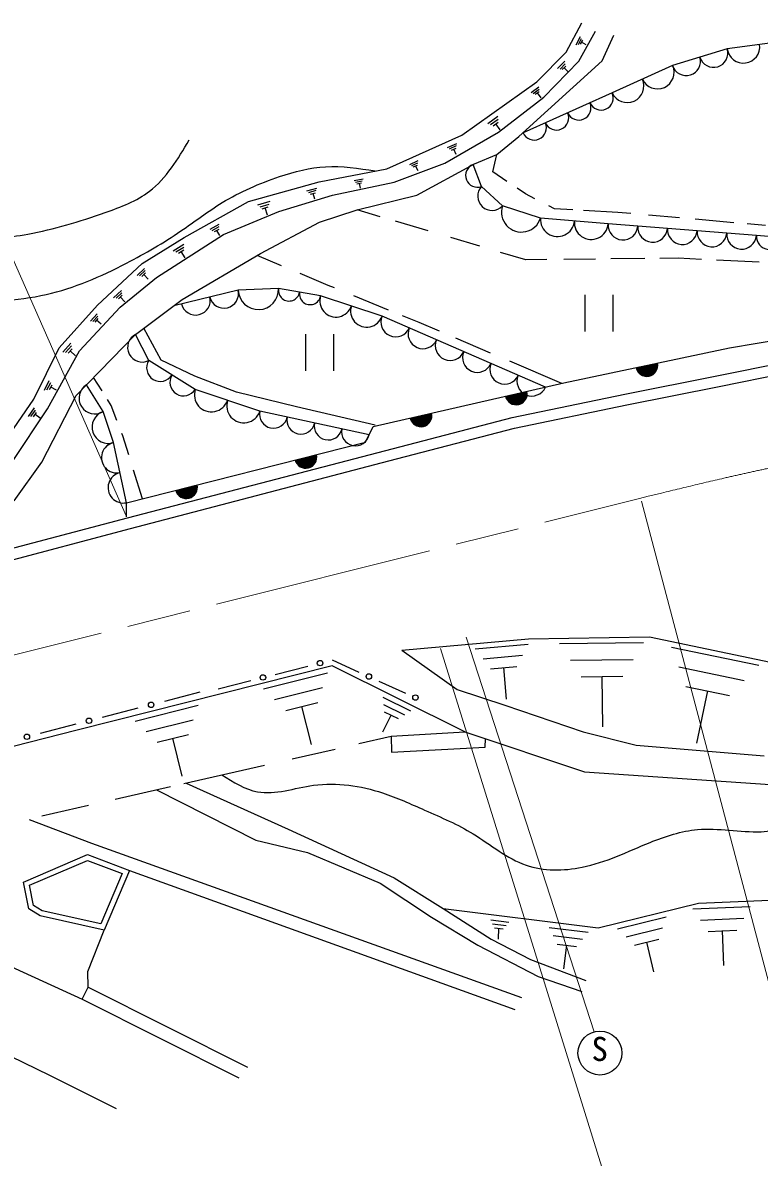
# Model space of a CAD drawing. Units: millimetres, scale not verified. Extents: x 40000 to 680000, y 20000 to 380000.
# Drawn here: x 272678 to 312946, y 254013 to 316035 of the extents above; entities that cross this region are included whole.
import ezdxf
from ezdxf.enums import TextEntityAlignment as Align

# ---------------------------------------------------------------- set-up
doc = ezdxf.new("R2010")
doc.units = ezdxf.units.MM
doc.header["$LTSCALE"] = 1000
doc.linetypes.add('CHAIN', pattern=[18.5, 12, -1.5, 3.5, -1.5])
for name, color, linetype, lineweight in [('M-BGD', 7, 'Continuous', 25), ('M-BGD-RSTR', 7, 'Continuous', 13), ('M-BMK', 2, 'CHAIN', 13), ('M-STR-STRC', 7, 'Continuous', 25)]:
    doc.layers.add(name, color=color, linetype=linetype, lineweight=lineweight)
doc.styles.add('ＭＳ ゴシック', font='')
doc.styles.get('ＭＳ ゴシック').set_extended_font_data('MS Gothic')

msp = doc.modelspace()

# ---------------------------------------------------------------- linework, layer by layer
at = {"layer": 'M-BGD'}
for p, q in [((302379, 314420), (303241, 316035)), ((302942, 314833), (303172, 315273)), ((303062, 314843), (303232, 315173)), ((303085, 313934), (303986, 315568)), ((303172, 314853), (303292, 315073)), ((304355, 313954), (304986, 315350)), ((314731, 315073), (311194, 314601)), ((303472, 314823), (303232, 314963)), ((311194, 314601), (308206, 313697)), ((299808, 309812), (304355, 313954)), ((300782, 312806), (302379, 314420)), ((301170, 311963), (303085, 313934)), ((301922, 313523), (302312, 313923)), ((302052, 313503), (302342, 313793)), ((302172, 313473), (302372, 313663)), ((302512, 313333), (302272, 313573)), ((308206, 313697), (304905, 312203)), ((296691, 309888), (300782, 312806)), ((304905, 312203), (300029, 310013)), ((300472, 312213), (300902, 312523)), ((300592, 312173), (300912, 312403)), ((300702, 312123), (300912, 312273)), ((301022, 311923), (300812, 312203)), ((298691, 310048), (301170, 311963)), ((298102, 310533), (298652, 310923)), ((298252, 310473), (298662, 310763)), ((298402, 310403), (298672, 310603)), ((298772, 310173), (298542, 310503)), ((292581, 308054), (296691, 309888)), ((295763, 308358), (298691, 310048)), ((298592, 308821), (299808, 309812)), ((295902, 309213), (296412, 309433)), ((296012, 309143), (296392, 309313)), ((296122, 309063), (296372, 309183)), ((296382, 308823), (296252, 309123)), ((292983, 307317), (295763, 308358)), ((293842, 308283), (294292, 308493)), ((293942, 308223), (294282, 308373)), ((294032, 308153), (294262, 308253)), ((294225, 306615), (297377, 308326)), ((297764, 307082), (297301, 308285)), ((297377, 308326), (298592, 308821)), ((298384, 307877), (298592, 308821)), ((288893, 307338), (292581, 308054)), ((294292, 307933), (294152, 308203)), ((299145, 307363), (298384, 307877)), ((285022, 306256), (288893, 307338)), ((289612, 306600), (292983, 307317)), ((290792, 307403), (291282, 307493)), ((290872, 307323), (291242, 307393)), ((290952, 307233), (291202, 307283)), ((291152, 306993), (291082, 307263)), ((298904, 306020), (297764, 307082)), ((286675, 305715), (289612, 306600)), ((288212, 306843), (288762, 306993)), ((288312, 306753), (288722, 306873)), ((288412, 306663), (288682, 306743)), ((288642, 306393), (288552, 306703)), ((290964, 305799), (294225, 306615)), ((300163, 306675), (299710, 306981)), ((300682, 306408), (300163, 306675)), ((281500, 304293), (285022, 306256)), ((285532, 306083), (286202, 306273)), ((285652, 305973), (286152, 306123)), ((285772, 305863), (286102, 305963)), ((286052, 305513), (285942, 305913)), ((288912, 305129), (290964, 305799)), ((292216, 305429), (290964, 305799)), ((300989, 305351), (298904, 306020)), ((301749, 305858), (301438, 306019)), ((302748, 305802), (301749, 305858)), ((283655, 304464), (286675, 305715)), ((294848, 304649), (293053, 305181)), ((304686, 305036), (300989, 305351)), ((305210, 305666), (303344, 305769)), ((305927, 305602), (305210, 305666)), ((308586, 305364), (306893, 305516)), ((311554, 305099), (309441, 305288)), ((282922, 304743), (283422, 305023)), ((283042, 304683), (283422, 304893)), ((283162, 304613), (283412, 304753)), ((283452, 304403), (283292, 304683)), ((285671, 303418), (288912, 305129)), ((312788, 304407), (304686, 305036)), ((313287, 304945), (312273, 305035)), ((279206, 302880), (281500, 304293)), ((280000, 302111), (283655, 304464)), ((280902, 303573), (281482, 303933)), ((297662, 303816), (296082, 304284)), ((324077, 303463), (312788, 304407)), ((281052, 303503), (281482, 303773)), ((281192, 303433), (281482, 303613)), ((281552, 303173), (281342, 303523)), ((281401, 300907), (285671, 303418)), ((286826, 302750), (285490, 303312)), ((300174, 303073), (298797, 303481)), ((276766, 300586), (279206, 302880)), ((301335, 303085), (300174, 303073)), ((303992, 303114), (302265, 303096)), ((306690, 303144), (304832, 303124)), ((308505, 303164), (307510, 303153)), ((309792, 303099), (308505, 303164)), ((312929, 302940), (310613, 303057)), ((278014, 300492), (280000, 302111)), ((278942, 302223), (279342, 302603)), ((279072, 302193), (279372, 302483)), ((279192, 302163), (279392, 302353)), ((279542, 302013), (279292, 302263)), ((289377, 301676), (287852, 302318)), ((286666, 301503), (284456, 301414)), ((288965, 301105), (286666, 301503)), ((289726, 301533), (289377, 301676)), ((277642, 301003), (278072, 301403)), ((277782, 300973), (278102, 301273)), ((277912, 300933), (278122, 301133)), ((278262, 300773), (278022, 301033)), ((278840, 298986), (281401, 300907)), ((284456, 301414), (280938, 300560)), ((292325, 299999), (288965, 301105)), ((292680, 300328), (290782, 301103)), ((303433, 299163), (303433, 301163)), ((304933, 301163), (304933, 299163)), ((274674, 298256), (276766, 300586)), ((275778, 298089), (278014, 300492)), ((276392, 299723), (276742, 300113)), ((276512, 299703), (276782, 299993)), ((276632, 299673), (276812, 299873)), ((276962, 299563), (276722, 299773)), ((301257, 296116), (292325, 299999)), ((294358, 299644), (293447, 300016)), ((295455, 299175), (294358, 299644)), ((311323, 298256), (320200, 299801)), ((275598, 295665), (278840, 298986)), ((279567, 297569), (278851, 298995)), ((280248, 297579), (279301, 299332)), ((288164, 297010), (288164, 299010)), ((289664, 299010), (289664, 297010)), ((274872, 298023), (275302, 298513)), ((275022, 298003), (275352, 298363)), ((298260, 297978), (296359, 298789)), ((273280, 295449), (274674, 298256)), ((274042, 294935), (275778, 298089)), ((275172, 297973), (275392, 298213)), ((275572, 297833), (275282, 298093)), ((302264, 296347), (311323, 298256)), ((310625, 296740), (316725, 297960)), ((282115, 295992), (279567, 297569)), ((282090, 296708), (280248, 297579)), ((302144, 296319), (299304, 297532)), ((310743, 296152), (316836, 297371)), ((273862, 295953), (274132, 296483)), ((277015, 295907), (276555, 296645)), ((284368, 295837), (282090, 296708)), ((305586, 295733), (310625, 296740)), ((274002, 295973), (274212, 296363)), ((274142, 295983), (274282, 296243)), ((274532, 295953), (274212, 296113)), ((277081, 294778), (276164, 296244)), ((285648, 294794), (282115, 295992)), ((291842, 293954), (302264, 296347)), ((305706, 295145), (310743, 296152)), ((270877, 291945), (273280, 295449)), ((273717, 292003), (275598, 295665)), ((277509, 295115), (277308, 295438)), ((287651, 295033), (284368, 295837)), ((299433, 294460), (305586, 295733)), ((272123, 292048), (274042, 294935)), ((272992, 294503), (273322, 294973)), ((273132, 294503), (273382, 294853)), ((273262, 294493), (273432, 294723)), ((273632, 294413), (273352, 294613)), ((277647, 293081), (277081, 294778)), ((277830, 294283), (277509, 295115)), ((291619, 293507), (285648, 294794)), ((291939, 294028), (287651, 295033)), ((299570, 293875), (305706, 295145)), ((292538, 292656), (299433, 294460)), ((278152, 293448), (278101, 293578)), ((278475, 292409), (278152, 293448)), ((291418, 293105), (291842, 293954)), ((292690, 292076), (299570, 293875)), ((278362, 289796), (277647, 293081)), ((278362, 289796), (291418, 293105)), ((278416, 288971), (292538, 292656)), ((272216, 289902), (273717, 292003)), ((278568, 288391), (292690, 292076)), ((279221, 290014), (278737, 291567)), ((278354, 289019), (278362, 289796)), ((263711, 285074), (278416, 288971)), ((263859, 284493), (278568, 288391)), ((293403, 281744), (300325, 282360)), ((300325, 282360), (306939, 282462)), ((306939, 282462), (334011, 276822)), ((293403, 281744), (296435, 279594)), ((297422, 281803), (300302, 282063)), ((302032, 282093), (306612, 282153)), ((308142, 281903), (312912, 280913)), ((289605, 281198), (291059, 280541)), ((297842, 281263), (299992, 281453)), ((302622, 281183), (306052, 281233)), ((289605, 280874), (275662, 277369)), ((285842, 279623), (289332, 280493)), ((286481, 280412), (288266, 280861)), ((296841, 277268), (289605, 280874)), ((298252, 280713), (299682, 280843)), ((299122, 279053), (298972, 280783)), ((308542, 280833), (312122, 280083)), ((283357, 279626), (285142, 280075)), ((292149, 280048), (293603, 279391)), ((303202, 280273), (305492, 280313)), ((304392, 277543), (304352, 280293)), ((308932, 279753), (311322, 279253)), ((282363, 279434), (280424, 278935)), ((286452, 279033), (289072, 279693)), ((292362, 279163), (293882, 278413)), ((296435, 279594), (299040, 278736)), ((309532, 276643), (310132, 279503)), ((278970, 278561), (277030, 278062)), ((278822, 277853), (282262, 278723)), ((287062, 278443), (288812, 278883)), ((288462, 276573), (287942, 278663)), ((292402, 278763), (293542, 278203)), ((299040, 278736), (303314, 277265)), ((279422, 277283), (282002, 277933)), ((292362, 277263), (292822, 278183)), ((292432, 278363), (293202, 277993)), ((275662, 277369), (256839, 272547)), ((275576, 277688), (273637, 277188)), ((295306, 277178), (296841, 277268)), ((296841, 277268), (303385, 275092)), ((303314, 277265), (306219, 276542)), ((280022, 276703), (281742, 277133)), ((281402, 274853), (280882, 276923)), ((291057, 276629), (292821, 277031)), ((292821, 277031), (295306, 277178)), ((292821, 277031), (292843, 276166)), ((297958, 276435), (297978, 276890)), ((287410, 275796), (289754, 276331)), ((292843, 276166), (297958, 276435)), ((306219, 276542), (313217, 275956)), ((281490, 274445), (285891, 275449)), ((303385, 275092), (315642, 274250)), ((277732, 273587), (280760, 274278)), ((281607, 274471), (287194, 271953)), ((279992, 274102), (285428, 271348)), ((273716, 272670), (276274, 273254)), ((273040, 272476), (276442, 271180)), ((287194, 271953), (292981, 269297)), ((276442, 271180), (299955, 262754)), ((285428, 271348), (288247, 270679)), ((272718, 269062), (276213, 270557)), ((276213, 270557), (278512, 269695)), ((288247, 270679), (292212, 269007)), ((273059, 268882), (276221, 270234)), ((276221, 270234), (278114, 269524)), ((278114, 269524), (276954, 266784)), ((278512, 269695), (277133, 266437)), ((278512, 269695), (299577, 262088)), ((292981, 269297), (295665, 267620)), ((273006, 267591), (272718, 269062)), ((273275, 267777), (273059, 268882)), ((292212, 269007), (295031, 267144)), ((309616, 267899), (313530, 268067)), ((273629, 267206), (273006, 267591)), ((273743, 267488), (273275, 267777)), ((276954, 266784), (273743, 267488)), ((295665, 267620), (304136, 266558)), ((295665, 267620), (298293, 265942)), ((304136, 266558), (309616, 267899)), ((309312, 267593), (312452, 267723)), ((277133, 266437), (273629, 267206)), ((295031, 267144), (297563, 265615)), ((298262, 266993), (299252, 266863)), ((298362, 266783), (299102, 266683)), ((305202, 266503), (307852, 267163)), ((309732, 266983), (312092, 267083)), ((257996, 266399), (274143, 258499)), ((276242, 264162), (277133, 266437)), ((298462, 266563), (298952, 266503)), ((298682, 265943), (298712, 266533)), ((301462, 266583), (303592, 266323)), ((301682, 266133), (303272, 265933)), ((305672, 266063), (307652, 266553)), ((310152, 266363), (311722, 266433)), ((311012, 264493), (310942, 266403)), ((297563, 265615), (300859, 263895)), ((298293, 265942), (300446, 264824)), ((301892, 265673), (302952, 265533)), ((302262, 264323), (302422, 265603)), ((306132, 265613), (307452, 265933)), ((307182, 264153), (306792, 265773)), ((271633, 264628), (275931, 262659)), ((300446, 264824), (303465, 263678)), ((276253, 263321), (276242, 264162)), ((300859, 263895), (303248, 263083)), ((275931, 262659), (276253, 263321)), ((276253, 263321), (284973, 258936)), ((275931, 262659), (284497, 258352)), ((274143, 258499), (277797, 256672))]:
    msp.add_line(p, q, dxfattribs=at)
for centre in [(288935, 281029), (285811, 280243), (291604, 280295), (294148, 279145), (279697, 278748), (276303, 277875), (272909, 277001)]:
    msp.add_circle(centre, 150, dxfattribs=at)
for centre, radius, start, end in [((310447, 314375), 780, 196.83747, 16.83747), ((312078, 314719), 892, 187.59464, 7.59464), ((308953, 313923), 780, 196.83747, 16.83747), ((307381, 313324), 906, 204.34109, 24.34109), ((305730, 312577), 906, 204.34109, 24.34109), ((304295, 311930), 668, 204.19134, 24.19134), ((303076, 311382), 668, 204.19134, 24.19134), ((301857, 310834), 668, 204.19134, 24.19134), ((300638, 310287), 668, 204.19134, 24.19134), ((297532, 307683), 644, 111.04544, 291.04544), ((298334, 306551), 779, 137.04541, 317.04541), ((299946, 305685), 1095, 162.21611, 342.21611), ((301913, 305272), 928, 175.13549, 355.13549), ((303762, 305115), 928, 175.13549, 355.13549), ((305496, 304973), 813, 175.55876, 355.55876), ((307117, 304848), 813, 175.55876, 355.55876), ((308737, 304722), 813, 175.55876, 355.55876), ((310358, 304596), 813, 175.55876, 355.55876), ((311978, 304470), 813, 175.55876, 355.55876), ((313494, 304348), 708, 175.21984, 355.21984), ((285561, 301458), 1106, 182.29061, 2.29061), ((287241, 301403), 583, 170.1807, 350.1807), ((282135, 300850), 796, 193.65042, 13.65042), ((283682, 301226), 796, 193.65042, 13.65042), ((288390, 301204), 583, 170.1807, 350.1807), ((289805, 300828), 884, 161.79152, 341.79152), ((291485, 300276), 884, 161.79152, 341.79152), ((293069, 299676), 812, 156.49843, 336.49843), ((279209, 298282), 798, 116.68777, 296.68777), ((294558, 299028), 812, 156.49843, 336.49843), ((296047, 298381), 812, 156.49843, 336.49843), ((297535, 297734), 812, 156.49843, 336.49843), ((280204, 297175), 749, 148.24052, 328.24052), ((299024, 297087), 812, 156.49843, 336.49843), ((306794, 297301), 600, 191.89832, 11.89832), ((306794, 297301), 550, 191.89832, 11.89832), ((306794, 297301), 500, 191.89832, 11.89832), ((306794, 297301), 450, 191.89832, 11.89832), ((306794, 297301), 400, 191.89832, 11.89832), ((306794, 297301), 350, 191.89832, 11.89832), ((306794, 297301), 300, 191.89832, 11.89832), ((306794, 297301), 250, 191.89832, 11.89832), ((306794, 297301), 200, 191.89832, 11.89832), ((306794, 297301), 150, 191.89832, 11.89832), ((306794, 297301), 100, 191.89832, 11.89832), ((306794, 297301), 50, 191.89832, 11.89832), ((281478, 296386), 749, 148.24052, 328.24052), ((300512, 296439), 812, 156.49843, 336.49843), ((276622, 295511), 865, 122.04375, 302.04375), ((282998, 295693), 933, 161.27047, 341.27047), ((299659, 295749), 600, 192.93378, 12.93378), ((299659, 295749), 550, 192.93378, 12.93378), ((299659, 295749), 500, 192.93378, 12.93378), ((299659, 295749), 450, 192.93378, 12.93378), ((284765, 295094), 933, 161.27047, 341.27047), ((299659, 295749), 400, 192.93378, 12.93378), ((299659, 295749), 350, 192.93378, 12.93378), ((299659, 295749), 300, 192.93378, 12.93378), ((299659, 295749), 250, 192.93378, 12.93378), ((299659, 295749), 200, 192.93378, 12.93378), ((299659, 295749), 150, 192.93378, 12.93378), ((299659, 295749), 100, 192.93378, 12.93378), ((299659, 295749), 50, 192.93378, 12.93378), ((277364, 293929), 895, 108.43495, 288.43495), ((286394, 294633), 764, 167.83528, 347.83528), ((294448, 294552), 600, 192.93378, 12.93378), ((294448, 294552), 550, 192.93378, 12.93378), ((294448, 294552), 500, 192.93378, 12.93378), ((294448, 294552), 450, 192.93378, 12.93378), ((294448, 294552), 400, 192.93378, 12.93378), ((294448, 294552), 350, 192.93378, 12.93378), ((294448, 294552), 300, 192.93378, 12.93378), ((294448, 294552), 250, 192.93378, 12.93378), ((287887, 294311), 764, 167.83528, 347.83528), ((289380, 293990), 764, 167.83528, 347.83528), ((294448, 294552), 200, 192.93378, 12.93378), ((294448, 294552), 150, 192.93378, 12.93378), ((294448, 294552), 100, 192.93378, 12.93378), ((294448, 294552), 50, 192.93378, 12.93378), ((290873, 293668), 764, 167.83528, 347.83528), ((277826, 292259), 840, 102.28235, 282.28235), ((288154, 292278), 600, 194.22205, 14.22205), ((288154, 292278), 550, 194.22205, 14.22205), ((288154, 292278), 500, 194.22205, 14.22205), ((288154, 292278), 450, 194.22205, 14.22205), ((288154, 292278), 400, 194.22205, 14.22205), ((288154, 292278), 350, 194.22205, 14.22205), ((288154, 292278), 300, 194.22205, 14.22205), ((288154, 292278), 250, 194.22205, 14.22205), ((288154, 292278), 200, 194.22205, 14.22205), ((288154, 292278), 150, 194.22205, 14.22205), ((288154, 292278), 100, 194.22205, 14.22205), ((288154, 292278), 50, 194.22205, 14.22205), ((278183, 290617), 840, 102.28235, 282.28235), ((281626, 290623), 600, 194.22205, 14.22205), ((281626, 290623), 550, 194.22205, 14.22205), ((281626, 290623), 500, 194.22205, 14.22205), ((281626, 290623), 450, 194.22205, 14.22205), ((281626, 290623), 400, 194.22205, 14.22205), ((281626, 290623), 350, 194.22205, 14.22205), ((281626, 290623), 300, 194.22205, 14.22205), ((281626, 290623), 250, 194.22205, 14.22205), ((281626, 290623), 200, 194.22205, 14.22205), ((281626, 290623), 150, 194.22205, 14.22205), ((281626, 290623), 100, 194.22205, 14.22205), ((281626, 290623), 50, 194.22205, 14.22205)]:
    msp.add_arc(centre, radius, start, end, dxfattribs=at)
for points, knots in [([(258949, 303604), (260466, 303898), (261982, 304192), (263508, 304273), (265532, 304380), (267574, 304111), (269615, 304147), (270739, 304167), (271862, 304280), (272961, 304482), (274393, 304745), (275783, 305159), (277186, 305653), (278047, 305957), (278913, 306290), (279611, 306824), (280531, 307527), (281159, 308577), (281786, 309627)], [0, 0, 0, 0, 1, 1, 1, 2, 2, 2, 3, 3, 3, 4, 4, 4, 5, 5, 5, 6, 6, 6, 6]), ([(251436, 296200), (252732, 296573), (254029, 296946), (255311, 297372), (256911, 297903), (258489, 298516), (260121, 298919), (261413, 299239), (262739, 299427), (264052, 299672), (265713, 299982), (267353, 300383), (269029, 300592), (270675, 300798), (272356, 300818), (273965, 301178), (275492, 301519), (276955, 302165), (278357, 302893), (279383, 303425), (280376, 304001), (281326, 304649), (282080, 305164), (282807, 305723), (283585, 306197), (284563, 306793), (285623, 307252), (286722, 307619), (287541, 307892), (288383, 308114), (289231, 308163), (290132, 308215), (291039, 308073), (291946, 307931)], [0, 0, 0, 0, 1, 1, 1, 2, 2, 2, 3, 3, 3, 4, 4, 4, 5, 5, 5, 6, 6, 6, 7, 7, 7, 8, 8, 8, 9, 9, 9, 10, 10, 10, 11, 11, 11, 11]), ([(283566, 274918), (284202, 274518), (284838, 274117), (285515, 273993), (286483, 273816), (287533, 274203), (288580, 274347), (289868, 274524), (291150, 274331), (292353, 273934), (293140, 273674), (293894, 273327), (294652, 272991), (295552, 272593), (296459, 272211), (297304, 271694), (298265, 271107), (299146, 270345), (300193, 269985), (301149, 269656), (302244, 269662), (303258, 269867), (304565, 270131), (305737, 270726), (306972, 271223), (307811, 271561), (308679, 271854), (309566, 271930), (310713, 272029), (311890, 271766), (313043, 271812), (313945, 271849), (314831, 272074), (315718, 272299)], [0, 0, 0, 0, 1, 1, 1, 2, 2, 2, 3, 3, 3, 4, 4, 4, 5, 5, 5, 6, 6, 6, 7, 7, 7, 8, 8, 8, 9, 9, 9, 10, 10, 10, 11, 11, 11, 11])]:
    msp.add_open_spline(points, degree=3, knots=knots, dxfattribs=at)
at = {"layer": 'M-BGD-RSTR'}
for p, q in [((268812, 310652), (278330, 289075)), ((306510, 289876), (315676, 255153)), ((303911, 260877), (296930, 282447)), ((305688, 249161), (295516, 281820))]:
    msp.add_line(p, q, dxfattribs=at)
at = {"layer": 'M-BMK'}
msp.add_line((265325, 279754), (306393, 290030), dxfattribs=at)
msp.add_open_spline([(306393, 290030), (308985, 290662), (311577, 291294), (314188, 291835), (316515, 292318), (318858, 292729), (321199, 293150), (323469, 293559), (325737, 293977), (328016, 294319), (330669, 294717), (333338, 295011), (336002, 295341), (337884, 295575), (339764, 295827), (341650, 296023), (343323, 296197), (345001, 296328), (346680, 296440), (346960, 296459), (347239, 296477), (347519, 296495), (347799, 296513), (348079, 296531), (348359, 296549), (352732, 296821), (357109, 296998), (361487, 297174)], degree=3, knots=[0, 0, 0, 0, 1, 1, 1, 2, 2, 2, 3, 3, 3, 4, 4, 4, 5, 5, 5, 6, 6, 6, 7, 7, 7, 8, 8, 8, 9, 9, 9, 9], dxfattribs=at)
at = {"layer": 'M-STR-STRC'}
msp.add_circle((304233, 259710), 1200, dxfattribs=at)

# ---------------------------------------------------------------- texts
at = {"layer": 'M-STR-STRC', "style": 'ＭＳ ゴシック'}
msp.add_text('S', height=1320, dxfattribs=at).set_placement((303771, 258882), align=Align.BOTTOM_LEFT)

doc.saveas('drawing.dxf')
